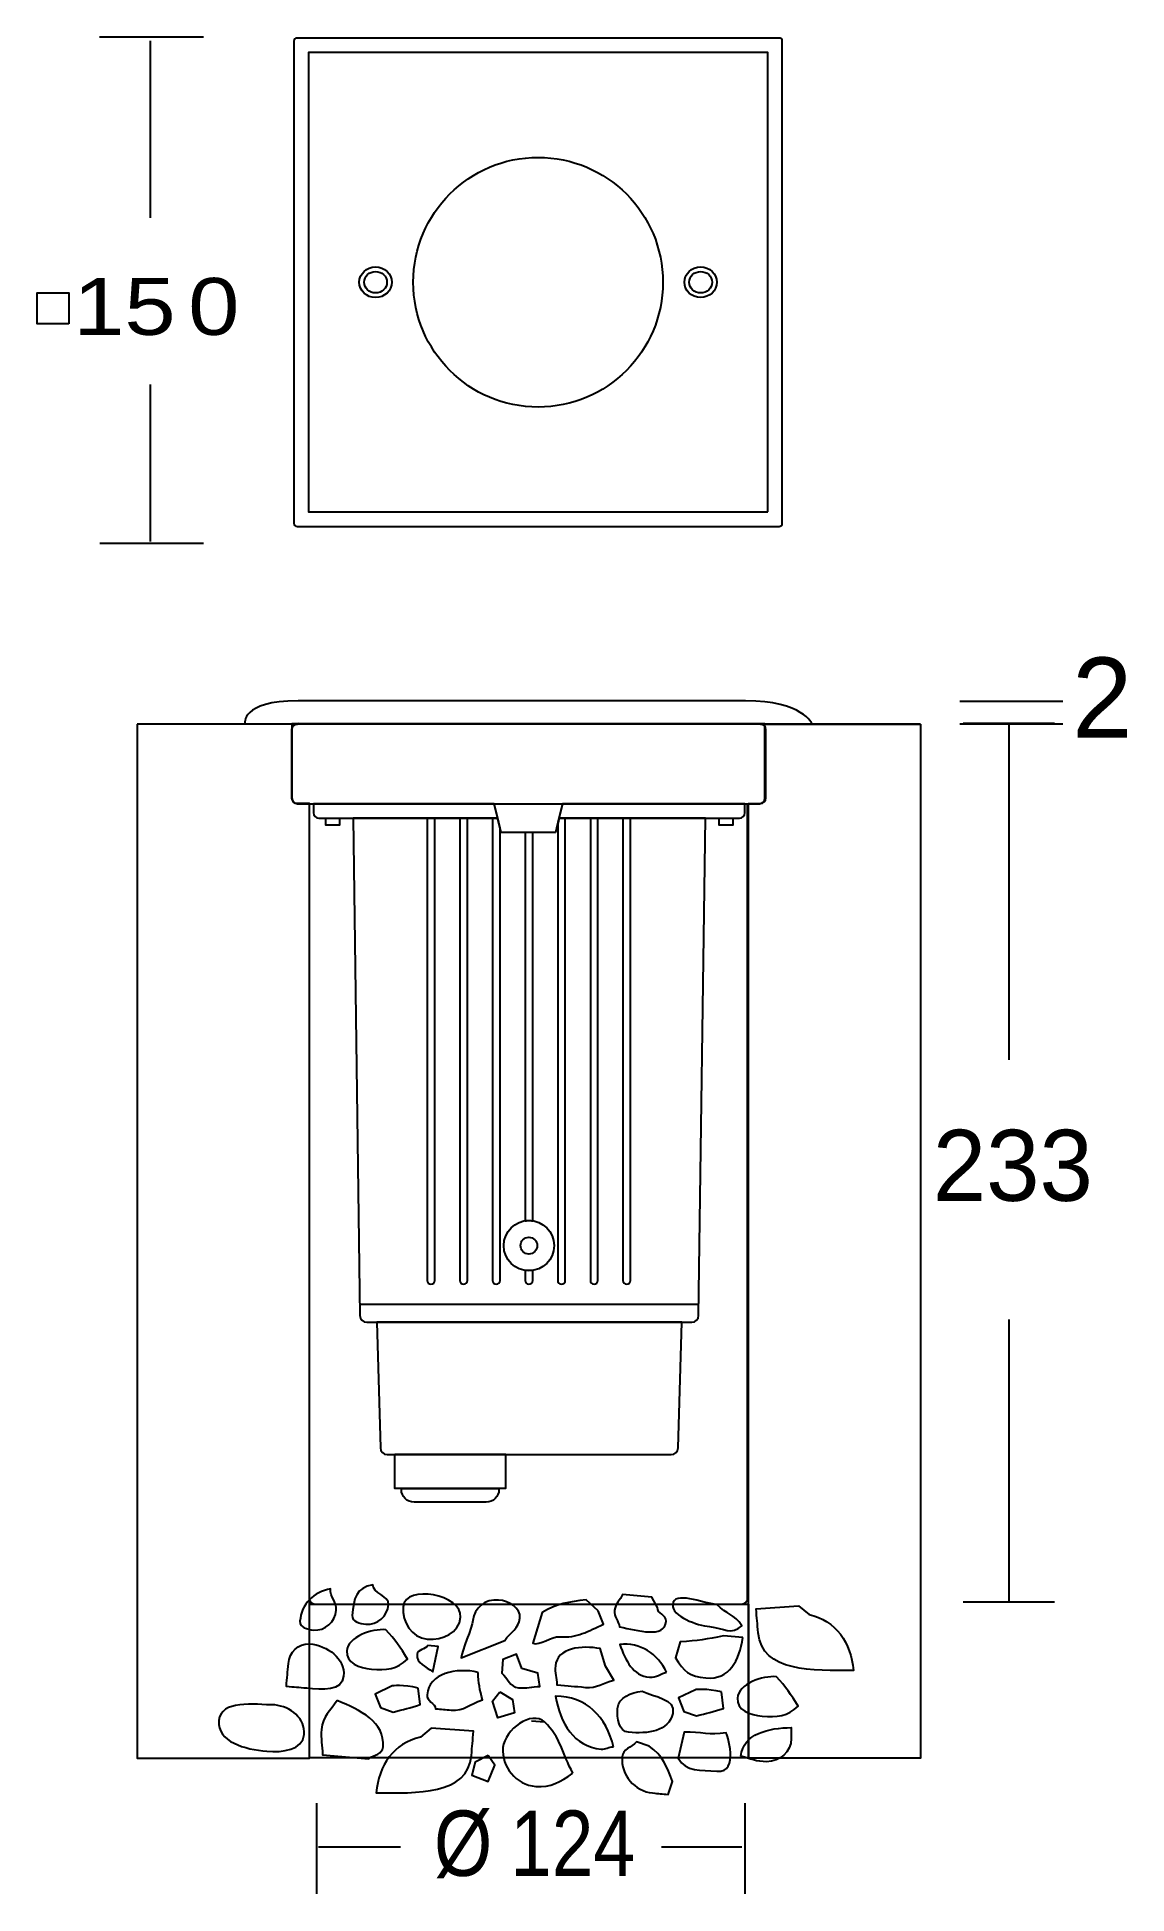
# Model space of a CAD drawing. Extents: x 39 to 156, y 58 to 257.
import ezdxf

# ---------------------------------------------------------------- set-up
doc = ezdxf.new("R2010")
doc.units = 0
doc.layers.add('LIVELLO_1', color=160, linetype='Continuous')
doc.styles.add('STD', font='txt')

# ---------------------------------------------------------------- blocks, each defined once
blk = doc.blocks.new('AI9-BLK3')
at = {"layer": 'LIVELLO_1', "color": 7}
for points in [[(-42.11, 55.04), (-42.11, 55.04), (-24.87, 55.04), (-24.87, 55.04), (-25.2, 55.04), (-25.46, 54.78), (-25.46, 54.46), (-25.46, 54.46), (-25.46, 47.06), (-25.46, 47.06), (-25.46, 46.74), (-25.2, 46.48), (-24.87, 46.48), (-24.87, 46.48), (-23.58, 46.48), (-23.58, 46.48), (-23.58, 46.48), (-23.59, -56.27), (-23.59, -56.27), (-23.59, -56.27), (-42.11, -56.27), (-42.11, -56.27), (-42.11, -56.27), (-42.11, 55.04), (-42.11, 55.04)], [(42.22, 55.04), (42.22, 55.04), (24.98, 55.04), (24.98, 55.04), (25.3, 55.04), (25.57, 54.78), (25.57, 54.46), (25.57, 54.46), (25.57, 47.06), (25.57, 47.06), (25.57, 46.74), (25.3, 46.48), (24.98, 46.48), (24.98, 46.48), (23.69, 46.48), (23.69, 46.48), (23.69, 46.48), (23.69, -56.27), (23.69, -56.27), (23.69, -56.27), (42.22, -56.27), (42.22, -56.27), (42.22, -56.27), (42.22, 55.04), (42.22, 55.04)]]:
    blk.add_open_spline(points, degree=3, knots=[0, 0, 0, 0, 1, 1, 1, 2, 2, 2, 3, 3, 3, 4, 4, 4, 5, 5, 5, 6, 6, 6, 7, 7, 7, 8, 8, 8, 8], dxfattribs=at)
blk = doc.blocks.new('AI9-BLK2')
at = {"layer": 'LIVELLO_1', "color": 7}
blk.add_line((-0.49, -3.37), (0.91, -3.49), dxfattribs=at)
for points in [[(-3.9, -0.26), (-2.55, -1.08), (-2.33, -2.51), (-4.14, -3.05), (-4.69, -1.25)], [(-5.16, -7.11), (-6.56, -7.81), (-6.91, -9.21), (-5.16, -9.91), (-4.45, -8.16)]]:
    blk.add_lwpolyline(points, close=True, dxfattribs=at)
for points, knots in [([(-21.52, 8.54), (-21.63, 7.27), (-22.7, 6.29), (-23.97, 6.4), (-24.63, 6.46), (-25.49, 6.68), (-25.43, 7.34), (-25.27, 9.22), (-23.97, 10.49), (-22.14, 10.84), (-22.22, 9.92), (-21.44, 9.45), (-21.52, 8.54)], [0, 0, 0, 0, 1, 1, 1, 2, 2, 2, 3, 3, 3, 4, 4, 4, 4]), ([(-15.89, 9.15), (-16, 7.89), (-17.07, 6.91), (-18.34, 7.02), (-19, 7.08), (-19.86, 7.3), (-19.8, 7.96), (-19.63, 9.84), (-19.41, 10.93), (-17.58, 11.28), (-17.66, 10.37), (-15.81, 10.07), (-15.89, 9.15)], [0, 0, 0, 0, 1, 1, 1, 2, 2, 2, 3, 3, 3, 4, 4, 4, 4]), ([(-8.14, 7.77), (-8.28, 6.1), (-10.05, 5.28), (-11.73, 5.43), (-13.42, 5.58), (-14.45, 7.25), (-14.31, 8.92), (-14.09, 11.36), (-7.92, 10.21), (-8.14, 7.77)], [0, 0, 0, 0, 1, 1, 1, 2, 2, 2, 3, 3, 3, 3]), ([(13.06, 8.84), (13, 8.14), (14.05, 8.05), (13.99, 7.35), (13.82, 5.43), (10.91, 6.39), (8.99, 6.73), (8.87, 7.36), (8.38, 7.84), (8.45, 8.54), (8.51, 9.23), (9.07, 9.62), (9.3, 10.22), (9.3, 10.22), (12.45, 9.94), (12.45, 9.94), (12.45, 9.94), (13.06, 8.84), (13.06, 8.84)], [0, 0, 0, 0, 1, 1, 1, 2, 2, 2, 3, 3, 3, 4, 4, 4, 5, 5, 5, 6, 6, 6, 6]), ([(19.46, 9.14), (20.5, 8.08), (21.34, 8.12), (22.15, 6.87), (21.03, 5.8), (20.25, 6.63), (18.67, 6.77), (17.39, 6.88), (14.58, 7.87), (14.7, 9.14), (14.83, 10.66), (17.93, 9.27), (19.46, 9.14)], [0, 0, 0, 0, 1, 1, 1, 2, 2, 2, 3, 3, 3, 4, 4, 4, 4]), ([(-1.75, 7.68), (-1.85, 6.54), (-2.77, 6.18), (-3.38, 5.27), (-3.38, 5.27), (-8.08, 3.42), (-8.08, 3.42), (-8.02, 4.11), (-6.87, 6.72), (-6.81, 7.41), (-6.69, 8.81), (-5.45, 9.75), (-4.05, 9.63), (-2.91, 9.53), (-1.65, 8.81), (-1.75, 7.68)], [0, 0, 0, 0, 1, 1, 1, 2, 2, 2, 3, 3, 3, 4, 4, 4, 5, 5, 5, 5]), ([(6.68, 8.48), (6.68, 8.48), (7.26, 7.02), (7.26, 7.02), (5.6, 6.29), (4.39, 5.51), (2.55, 5.67), (1.67, 5.75), (0.4, 4.67), (-0.37, 4.99), (-0.37, 4.99), (0.66, 8.3), (0.66, 8.3), (2.15, 9.22), (3.58, 9.44), (5.37, 9.64), (5.37, 9.64), (6.68, 8.48), (6.68, 8.48)], [0, 0, 0, 0, 1, 1, 1, 2, 2, 2, 3, 3, 3, 4, 4, 4, 5, 5, 5, 6, 6, 6, 6]), ([(28.25, 9.01), (28.25, 9.01), (23.68, 8.7), (23.68, 8.7), (23.77, 7.66), (23.82, 7.13), (23.91, 6.09), (24.29, 1.82), (29.83, 2.04), (34.16, 2.06), (33.89, 5.03), (32.27, 7.43), (29.39, 8.06), (29.39, 8.06), (28.25, 9.01), (28.25, 9.01)], [0, 0, 0, 0, 1, 1, 1, 2, 2, 2, 3, 3, 3, 4, 4, 4, 5, 5, 5, 5]), ([(-16.18, 6.43), (-15.14, 5.38), (-14.66, 4.52), (-13.84, 3.27), (-14.96, 2.19), (-16.16, 2.04), (-17.74, 2.18), (-19.01, 2.29), (-20.5, 2.88), (-20.39, 4.15), (-20.26, 5.67), (-17.71, 6.57), (-16.18, 6.43)], [0, 0, 0, 0, 1, 1, 1, 2, 2, 2, 3, 3, 3, 4, 4, 4, 4]), ([(-24.43, 4.91), (-25.61, 5.01), (-26.57, 3.97), (-26.67, 2.81), (-26.76, 1.84), (-26.81, 1.28), (-26.89, 0.32), (-26.02, 0.24), (-25.57, 0.2), (-24.7, 0.13), (-23.07, -0.01), (-20.87, -0.2), (-20.73, 1.42), (-20.56, 3.39), (-22.44, 4.73), (-24.43, 4.91)], [0, 0, 0, 0, 1, 1, 1, 2, 2, 2, 3, 3, 3, 4, 4, 4, 5, 5, 5, 5]), ([(-11.67, 4.74), (-11.67, 4.74), (-10.54, 4.64), (-10.54, 4.64), (-10.54, 4.64), (-11.13, 1.89), (-11.13, 1.89), (-11.87, 2.48), (-12.9, 2.83), (-12.82, 3.79), (-12.77, 4.31), (-11.89, 4.32), (-11.67, 4.74)], [0, 0, 0, 0, 1, 1, 1, 2, 2, 2, 3, 3, 3, 4, 4, 4, 4]), ([(7.45, 2.51), (7.45, 2.51), (8.38, 1.02), (8.38, 1.02), (7.21, 0.69), (6.54, 0.13), (5.31, 0.23), (4.09, 0.34), (3.47, 0.4), (2.24, 0.5), (2.23, 1.3), (2, 1.75), (2.07, 2.53), (2.25, 4.54), (4.91, 4.75), (6.91, 4.4), (6.91, 4.4), (7.45, 2.51), (7.45, 2.51)], [0, 0, 0, 0, 1, 1, 1, 2, 2, 2, 3, 3, 3, 4, 4, 4, 5, 5, 5, 6, 6, 6, 6]), ([(14.04, 1.86), (13.41, 1.73), (12.93, 1.25), (12.22, 1.31), (10.39, 1.47), (9.65, 3.11), (9, 4.84), (11.23, 5.08), (13.07, 3.87), (14.04, 1.86)], [0, 0, 0, 0, 1, 1, 1, 2, 2, 2, 3, 3, 3, 3]), ([(22.27, 5.6), (21.88, 3.08), (20.81, 1.02), (18.27, 1.24), (16.52, 1.4), (15.86, 1.94), (15.02, 3.42), (15.02, 3.42), (15.52, 5.13), (15.52, 5.13), (17.39, 5.23), (18.37, 5.41), (20.17, 5.78), (20.17, 5.78), (22.27, 5.6), (22.27, 5.6)], [0, 0, 0, 0, 1, 1, 1, 2, 2, 2, 3, 3, 3, 4, 4, 4, 5, 5, 5, 5]), ([(-6.24, 1.84), (-6.25, 0.7), (-6.05, -0.02), (-5.79, -1.1), (-7.16, -1.59), (-7.75, -2.33), (-9.16, -2.21), (-9.77, -2.16), (-10.21, -2.12), (-10.82, -2.07), (-10.86, -1.45), (-11.81, -1.28), (-11.75, -0.58), (-11.54, 1.77), (-8.58, 2.39), (-6.24, 1.84)], [0, 0, 0, 0, 1, 1, 1, 2, 2, 2, 3, 3, 3, 4, 4, 4, 5, 5, 5, 5]), ([(-1.54, 2.25), (-1.54, 2.25), (0.19, 1.75), (0.19, 1.75), (0.19, 1.75), (0.41, 0.33), (0.41, 0.33), (-0.47, 0.32), (-1.02, 0.1), (-1.89, 0.18), (-2.86, 0.26), (-3.04, 1.24), (-3.7, 1.74), (-3.7, 1.74), (-3.57, 3.22), (-3.57, 3.22), (-3.57, 3.22), (-2.11, 3.79), (-2.11, 3.79), (-2.11, 3.79), (-1.54, 2.25), (-1.54, 2.25)], [0, 0, 0, 0, 1, 1, 1, 2, 2, 2, 3, 3, 3, 4, 4, 4, 5, 5, 5, 6, 6, 6, 7, 7, 7, 7]), ([(-12.69, 0.15), (-12.69, 0.15), (-12.49, -1.62), (-12.49, -1.62), (-13.58, -1.97), (-14.3, -2.17), (-15.39, -2.43), (-15.39, -2.43), (-16.76, -1.95), (-16.76, -1.95), (-16.76, -1.95), (-17.34, -0.5), (-17.34, -0.5), (-17.34, -0.5), (-15.49, 0.39), (-15.49, 0.39), (-15.49, 0.39), (-14.33, 0.55), (-12.69, 0.15)], [0, 0, 0, 0, 1, 1, 1, 2, 2, 2, 3, 3, 3, 4, 4, 4, 5, 5, 5, 6, 6, 6, 6]), ([(19.97, -0.27), (19.97, -0.27), (20.17, -2.04), (20.17, -2.04), (19.08, -2.38), (18.35, -2.58), (17.27, -2.84), (17.27, -2.84), (15.9, -2.37), (15.9, -2.37), (15.9, -2.37), (15.32, -0.91), (15.32, -0.91), (15.32, -0.91), (17.17, -0.02), (17.17, -0.02), (17.17, -0.02), (18.33, 0.14), (19.97, -0.27)], [0, 0, 0, 0, 1, 1, 1, 2, 2, 2, 3, 3, 3, 4, 4, 4, 5, 5, 5, 6, 6, 6, 6]), ([(25.88, 1.37), (26.92, 0.31), (27.41, -0.55), (28.22, -1.79), (27.1, -2.87), (25.9, -3.02), (24.32, -2.88), (23.05, -2.77), (21.56, -2.18), (21.67, -0.92), (21.8, 0.6), (24.35, 1.51), (25.88, 1.37)], [0, 0, 0, 0, 1, 1, 1, 2, 2, 2, 3, 3, 3, 4, 4, 4, 4]), ([(-28.15, -1.67), (-26.41, -1.82), (-24.83, -3.13), (-24.98, -4.85), (-25.13, -6.53), (-27.31, -6.79), (-28.99, -6.65), (-31.34, -6.45), (-34.36, -5.67), (-34.15, -3.34), (-33.95, -1.11), (-30.4, -1.62), (-28.15, -1.67)], [0, 0, 0, 0, 1, 1, 1, 2, 2, 2, 3, 3, 3, 4, 4, 4, 4]), ([(-21.43, -1.2), (-18.96, -2.2), (-16.25, -3.49), (-16.48, -6.19), (-16.55, -6.98), (-17.44, -6.99), (-18.01, -7.46), (-18.01, -7.46), (-23, -7.03), (-23, -7.03), (-23, -5.98), (-23.21, -5.34), (-23.12, -4.3), (-22.99, -2.9), (-22.14, -2.28), (-21.43, -1.2)], [0, 0, 0, 0, 1, 1, 1, 2, 2, 2, 3, 3, 3, 4, 4, 4, 5, 5, 5, 5]), ([(8.33, -6.19), (7.8, -6.14), (7.51, -6.47), (6.99, -6.42), (4.09, -6.17), (2.56, -3.58), (2.1, -0.73), (5.37, -0.66), (7.56, -2.96), (8.33, -6.19)], [0, 0, 0, 0, 1, 1, 1, 2, 2, 2, 3, 3, 3, 3]), ([(11.41, -0.17), (10.24, -0.34), (8.87, -0.83), (8.77, -2.05), (8.68, -3.09), (8.9, -4.52), (9.96, -4.61), (11.97, -4.79), (14.29, -4.55), (14.73, -2.57), (15.04, -1.02), (12.76, -0.82), (11.41, -0.17)], [0, 0, 0, 0, 1, 1, 1, 2, 2, 2, 3, 3, 3, 4, 4, 4, 4]), ([(3.96, -9.02), (2.55, -9.95), (1.62, -10.57), (-0.05, -10.43), (-2.15, -10.25), (-3.75, -8.35), (-3.57, -6.26), (-3.39, -4.26), (-0.47, -2.23), (0.91, -3.49), (2.62, -5.13), (2.82, -6.9), (3.96, -9.02)], [0, 0, 0, 0, 1, 1, 1, 2, 2, 2, 3, 3, 3, 4, 4, 4, 4]), ([(-11.3, -4.18), (-11.3, -4.18), (-6.74, -4.49), (-6.74, -4.49), (-6.83, -5.54), (-6.88, -6.06), (-6.97, -7.11), (-7.34, -11.37), (-12.89, -11.16), (-17.21, -11.13), (-16.95, -8.17), (-15.33, -5.76), (-12.45, -5.14), (-12.45, -5.14), (-11.3, -4.18), (-11.3, -4.18)], [0, 0, 0, 0, 1, 1, 1, 2, 2, 2, 3, 3, 3, 4, 4, 4, 5, 5, 5, 5]), ([(12.18, -6.11), (13.6, -7.11), (14.11, -8.29), (14.67, -9.92), (14.67, -9.92), (14.2, -11.29), (14.2, -11.29), (13.59, -11.24), (13.15, -11.2), (12.54, -11.14), (10.61, -10.98), (9.09, -9.17), (9.26, -7.26), (9.33, -6.39), (10.23, -6.29), (10.81, -5.64), (10.81, -5.64), (12.18, -6.11), (12.18, -6.11)], [0, 0, 0, 0, 1, 1, 1, 2, 2, 2, 3, 3, 3, 4, 4, 4, 5, 5, 5, 6, 6, 6, 6]), ([(19.46, -8.8), (17.71, -8.64), (16.13, -8.89), (15.29, -7.41), (15.29, -7.41), (15.93, -4.6), (15.93, -4.6), (17.79, -4.5), (18.66, -5.02), (20.46, -4.65), (20.46, -4.65), (22, -9.01), (19.46, -8.8)], [0, 0, 0, 0, 1, 1, 1, 2, 2, 2, 3, 3, 3, 4, 4, 4, 4]), ([(22.05, -7.17), (23.07, -7.47), (23.74, -7.78), (24.81, -7.78), (26.25, -7.78), (27.47, -6.71), (27.47, -5.28), (27.47, -4.82), (27.42, -4.57), (27.47, -4.11), (25.07, -4.11), (22.25, -4.77), (22.05, -7.17)], [0, 0, 0, 0, 1, 1, 1, 2, 2, 2, 3, 3, 3, 4, 4, 4, 4])]:
    blk.add_open_spline(points, degree=3, knots=knots, dxfattribs=at)
blk = doc.blocks.new('AI9-BLK1')
at = {"layer": 'LIVELLO_1', "color": 7}
for p, q in [((-40.73, 100.29), (-51.9, 100.29)), ((21.25, 100.19), (-30.63, 100.19)), ((-46.46, 99.89), (-46.46, 80.84)), ((-30.98, 99.84), (-30.98, 47.96)), ((21.6, 47.96), (21.6, 99.84)), ((-46.46, 62.9), (-46.46, 45.98)), ((-30.63, 47.61), (21.25, 47.61)), ((-40.73, 45.77), (-51.89, 45.77)), ((40.7, 28.79), (51.8, 28.79)), ((-47.85, 26.35), (36.48, 26.35)), ((40.7, 26.35), (51.8, 26.35)), ((41.09, 26.43), (50.92, 26.43)), ((46.01, 26.43), (46.01, -9.81)), ((-23.86, -36.12), (12.53, -36.12)), ((46.01, -37.76), (46.01, -68.15)), ((41.09, -68.15), (50.92, -68.15)), ((-28.52, -99.59), (-28.52, -89.82)), ((17.59, -99.59), (17.59, -89.82)), ((-19.51, -94.57), (-28.33, -94.57)), ((17.24, -94.57), (8.61, -94.57))]:
    blk.add_line(p, q, dxfattribs=at)
blk.add_lwpolyline([(20.05, 49.17), (20.05, 98.64), (-29.42, 98.64), (-29.42, 49.17), (20.05, 49.17)], dxfattribs=at)
for points in [[(-55.21, 69.42), (-58.63, 69.42), (-58.63, 72.75), (-55.21, 72.75)], [(-27.54, 16.2), (-26.08, 16.2), (-26.08, 15.46), (-27.54, 15.46)], [(-9.41, 17.76), (-2.07, 17.76), (-2.81, 14.65), (-8.68, 14.65)], [(14.79, 16.2), (16.26, 16.2), (16.26, 15.46), (14.79, 15.46)], [(-20.12, -52.24), (-8.19, -52.24), (-8.19, -55.96), (-20.12, -55.96)], [(-29.32, -68.41), (17.96, -68.41), (17.96, -84.96), (-29.32, -84.96)]]:
    blk.add_lwpolyline(points, close=True, dxfattribs=at)
for centre, radius in [((-4.69, 73.9), 13.44), ((-5.68, -29.81), 2.71), ((-5.68, -29.81), 0.903)]:
    blk.add_circle(centre, radius, dxfattribs=at)
for centre, major_axis, ratio in [((-22.19, 73.9), (-1.75, 0), 0.940739), ((-22.19, 73.9), (-1.23, 0), 0.940593), ((12.81, 73.9), (-1.75, 0), 0.939443), ((12.81, 73.9), (-1.23, 0), 0.940329)]:
    blk.add_ellipse(centre, major_axis=major_axis, ratio=ratio, dxfattribs=at)
for points in [[(-30.63, 100.19), (-30.82, 100.19), (-30.98, 100.04), (-30.98, 99.84)], [(21.6, 99.84), (21.6, 100.04), (21.45, 100.19), (21.25, 100.19)], [(-30.98, 47.96), (-30.98, 47.77), (-30.82, 47.61), (-30.63, 47.61)], [(21.25, 47.61), (21.45, 47.61), (21.6, 47.77), (21.6, 47.96)]]:
    blk.add_open_spline(points, degree=3, dxfattribs=at)
for points, knots in [([(-30.54, 26.42), (-30.54, 26.42), (-30.54, 26.35), (-30.54, 26.35), (-30.54, 26.35), (-36.27, 26.35), (-36.27, 26.35), (-36.27, 26.35), (-36.7, 28.84), (-30.54, 28.84), (-30.54, 28.84), (17.64, 28.84), (17.64, 28.84), (23.81, 28.84), (24.81, 26.35), (24.81, 26.35), (24.81, 26.35), (-30.54, 26.42), (-30.54, 26.42)], [0, 0, 0, 0, 1, 1, 1, 2, 2, 2, 3, 3, 3, 4, 4, 4, 5, 5, 5, 6, 6, 6, 6]), ([(19.73, 26.35), (19.73, 26.35), (19.73, 18.35), (19.73, 18.35), (19.73, 18.02), (19.47, 17.76), (19.15, 17.76), (19.15, 17.76), (-30.61, 17.76), (-30.61, 17.76), (-30.93, 17.76), (-31.19, 18.02), (-31.19, 18.35), (-31.19, 18.35), (-31.19, 26.35), (-31.19, 26.35), (-31.19, 26.35), (19.73, 26.35), (19.73, 26.35)], [0, 0, 0, 0, 1, 1, 1, 2, 2, 2, 3, 3, 3, 4, 4, 4, 5, 5, 5, 6, 6, 6, 6]), ([(17.83, 17.76), (17.83, 17.76), (17.83, -67.85), (17.83, -67.85), (17.83, -68.17), (17.56, -68.43), (17.24, -68.43), (17.24, -68.43), (-28.7, -68.43), (-28.7, -68.43), (-29.02, -68.43), (-29.29, -68.17), (-29.29, -67.85), (-29.29, -67.85), (-29.29, 17.76), (-29.29, 17.76)], [0, 0, 0, 0, 1, 1, 1, 2, 2, 2, 3, 3, 3, 4, 4, 4, 5, 5, 5, 5]), ([(-28.28, 16.2), (-28.6, 16.2), (-28.87, 16.46), (-28.87, 16.78), (-28.87, 16.78), (-28.87, 17.76), (-28.87, 17.76), (-28.87, 17.76), (-9.41, 17.76), (-9.41, 17.76), (-9.41, 17.76), (-9.04, 16.2), (-9.04, 16.2), (-9.04, 16.2), (-28.28, 16.2), (-28.28, 16.2)], [0, 0, 0, 0, 1, 1, 1, 2, 2, 2, 3, 3, 3, 4, 4, 4, 5, 5, 5, 5]), ([(5.26, 16.2), (5.26, 16.2), (13.32, 16.2), (13.32, 16.2), (13.32, 16.2), (12.59, -37.33), (12.59, -37.33), (12.59, -37.74), (12.26, -38.06), (11.85, -38.06), (11.85, -38.06), (-23.14, -38.06), (-23.14, -38.06), (-23.55, -38.06), (-23.88, -37.74), (-23.88, -37.33), (-23.88, -37.33), (-24.61, 16.2), (-24.61, 16.2), (-24.61, 16.2), (-16.63, 16.2), (-16.63, 16.2), (-16.63, 16.2), (-9.04, 16.2), (-9.04, 16.2), (-9.04, 16.2), (-8.68, 14.65), (-8.68, 14.65), (-8.68, 14.65), (-2.81, 14.65), (-2.81, 14.65), (-2.81, 14.65), (-2.44, 16.2), (-2.44, 16.2), (-2.44, 16.2), (5.26, 16.2), (5.26, 16.2)], [0, 0, 0, 0, 1, 1, 1, 2, 2, 2, 3, 3, 3, 4, 4, 4, 5, 5, 5, 6, 6, 6, 7, 7, 7, 8, 8, 8, 9, 9, 9, 10, 10, 10, 11, 11, 11, 12, 12, 12, 12]), ([(-15.81, 16.2), (-15.81, 16.2), (-15.81, -33.56), (-15.81, -33.56), (-15.81, -33.78), (-15.99, -33.95), (-16.23, -33.95), (-16.45, -33.95), (-16.63, -33.78), (-16.63, -33.56), (-16.63, -33.56), (-16.63, 16.2), (-16.63, 16.2), (-16.63, 16.2), (-15.81, 16.2), (-15.81, 16.2)], [0, 0, 0, 0, 1, 1, 1, 2, 2, 2, 3, 3, 3, 4, 4, 4, 5, 5, 5, 5]), ([(-12.3, 16.2), (-12.3, 16.2), (-12.3, -33.56), (-12.3, -33.56), (-12.3, -33.78), (-12.48, -33.95), (-12.72, -33.95), (-12.94, -33.95), (-13.12, -33.78), (-13.12, -33.56), (-13.12, -33.56), (-13.12, 16.2), (-13.12, 16.2), (-13.12, 16.2), (-12.3, 16.2), (-12.3, 16.2)], [0, 0, 0, 0, 1, 1, 1, 2, 2, 2, 3, 3, 3, 4, 4, 4, 5, 5, 5, 5]), ([(-8.79, 15.09), (-8.79, 15.09), (-8.79, -33.56), (-8.79, -33.56), (-8.79, -33.78), (-8.96, -33.95), (-9.21, -33.95), (-9.43, -33.95), (-9.6, -33.78), (-9.6, -33.56), (-9.6, -33.56), (-9.6, 16.2), (-9.6, 16.2), (-9.6, 16.2), (-9.06, 16.2), (-9.06, 16.2), (-9.06, 16.2), (-8.79, 15.09), (-8.79, 15.09)], [0, 0, 0, 0, 1, 1, 1, 2, 2, 2, 3, 3, 3, 4, 4, 4, 5, 5, 5, 6, 6, 6, 6]), ([(-1.76, 16.2), (-1.76, 16.2), (-1.76, -33.56), (-1.76, -33.56), (-1.76, -33.78), (-1.94, -33.95), (-2.18, -33.95), (-2.4, -33.95), (-2.58, -33.78), (-2.58, -33.56), (-2.58, -33.56), (-2.58, 15.55), (-2.58, 15.55), (-2.58, 15.55), (-2.42, 16.2), (-2.42, 16.2), (-2.42, 16.2), (-1.76, 16.2), (-1.76, 16.2)], [0, 0, 0, 0, 1, 1, 1, 2, 2, 2, 3, 3, 3, 4, 4, 4, 5, 5, 5, 6, 6, 6, 6]), ([(-2.07, 17.76), (-2.07, 17.76), (17.58, 17.76), (17.58, 17.76), (17.58, 17.76), (17.58, 16.78), (17.58, 16.78), (17.58, 16.46), (17.31, 16.2), (16.99, 16.2), (16.99, 16.2), (-2.44, 16.2), (-2.44, 16.2), (-2.44, 16.2), (-2.07, 17.76), (-2.07, 17.76)], [0, 0, 0, 0, 1, 1, 1, 2, 2, 2, 3, 3, 3, 4, 4, 4, 5, 5, 5, 5]), ([(1.75, 16.2), (1.75, 16.2), (1.75, -33.56), (1.75, -33.56), (1.75, -33.78), (1.57, -33.95), (1.33, -33.95), (1.11, -33.95), (0.94, -33.78), (0.94, -33.56), (0.94, -33.56), (0.94, 16.2), (0.94, 16.2), (0.94, 16.2), (1.75, 16.2), (1.75, 16.2)], [0, 0, 0, 0, 1, 1, 1, 2, 2, 2, 3, 3, 3, 4, 4, 4, 5, 5, 5, 5]), ([(5.26, 16.2), (5.26, 16.2), (5.26, -33.56), (5.26, -33.56), (5.26, -33.78), (5.09, -33.95), (4.84, -33.95), (4.62, -33.95), (4.45, -33.78), (4.45, -33.56), (4.45, -33.56), (4.45, 16.2), (4.45, 16.2), (4.45, 16.2), (5.26, 16.2), (5.26, 16.2)], [0, 0, 0, 0, 1, 1, 1, 2, 2, 2, 3, 3, 3, 4, 4, 4, 5, 5, 5, 5]), ([(-5.27, 14.65), (-5.27, 14.65), (-5.27, -27.14), (-5.27, -27.14), (-5.41, -27.12), (-5.54, -27.11), (-5.68, -27.11), (-5.82, -27.11), (-5.96, -27.12), (-6.09, -27.14), (-6.09, -27.14), (-6.09, 14.65), (-6.09, 14.65), (-6.09, 14.65), (-5.27, 14.65), (-5.27, 14.65)], [0, 0, 0, 0, 1, 1, 1, 2, 2, 2, 3, 3, 3, 4, 4, 4, 5, 5, 5, 5]), ([(-5.27, -32.47), (-5.27, -32.47), (-5.27, -33.56), (-5.27, -33.56), (-5.27, -33.78), (-5.45, -33.95), (-5.7, -33.95), (-5.91, -33.95), (-6.09, -33.78), (-6.09, -33.56), (-6.09, -33.56), (-6.09, -32.47), (-6.09, -32.47), (-5.96, -32.49), (-5.82, -32.5), (-5.68, -32.5), (-5.54, -32.5), (-5.41, -32.49), (-5.27, -32.47)], [0, 0, 0, 0, 1, 1, 1, 2, 2, 2, 3, 3, 3, 4, 4, 4, 5, 5, 5, 6, 6, 6, 6]), ([(10.78, -38.06), (10.78, -38.06), (10.39, -51.57), (10.39, -51.57), (10.39, -51.97), (10.06, -52.3), (9.65, -52.3), (9.65, -52.3), (-20.94, -52.3), (-20.94, -52.3), (-21.35, -52.3), (-21.67, -51.97), (-21.67, -51.57), (-21.67, -51.57), (-22.07, -38.06), (-22.07, -38.06), (-22.07, -38.06), (10.78, -38.06), (10.78, -38.06)], [0, 0, 0, 0, 1, 1, 1, 2, 2, 2, 3, 3, 3, 4, 4, 4, 5, 5, 5, 6, 6, 6, 6]), ([(-19.41, -55.96), (-19.41, -55.96), (-19.41, -56.06), (-19.41, -56.06), (-19.41, -56.82), (-18.8, -57.43), (-18.04, -57.43), (-18.04, -57.43), (-10.27, -57.43), (-10.27, -57.43), (-9.51, -57.43), (-8.9, -56.82), (-8.9, -56.06), (-8.9, -56.06), (-8.9, -55.96), (-8.9, -55.96), (-8.9, -55.96), (-19.41, -55.96), (-19.41, -55.96)], [0, 0, 0, 0, 1, 1, 1, 2, 2, 2, 3, 3, 3, 4, 4, 4, 5, 5, 5, 6, 6, 6, 6])]:
    blk.add_open_spline(points, degree=3, knots=knots, dxfattribs=at)
for name, p in [('AI9-BLK3', (-5.73, -28.7)), ('AI9-BLK2', (-4.9, -77.59))]:
    blk.add_blockref(name, p, dxfattribs=at)
at = {"layer": 'LIVELLO_1', "color": 7, "attachment_point": 1, "style": 'STD'}
for s, insert, char_height in [('\\fMyriad Roman|b0|i0;\\H6.1270;\\W1.21;\\C7;15', (-54.74, 74.36), 6.127), ('\\fMyriad Roman|b0|i0;\\H6.1270;\\W1.21;\\C7;0', (-42.36, 74.36), 6.127), ('\\fMyriad Roman|b0|i0;\\H8.6399;\\W1.01;\\C7;2', (52.8, 33.5), 8.6399), ('\\fMyriad Roman|b0|i0;\\H7.6493;\\W1.01;\\C7;233', (37.8, -17.34), 7.6493), ('\\fArial Narrow|b0|i0;\\H7.0361;\\C7;Ø', (-15.9, -90.62), 7.0361), ('\\fArial Narrow|b0|i0;\\H7.0361;\\C7;124', (-7.7, -90.62), 7.0361)]:
    blk.add_mtext(s, dxfattribs=dict(at, insert=insert, char_height=char_height))

msp = doc.modelspace()

# ---------------------------------------------------------------- block references
at = {"layer": 'LIVELLO_1', "color": 7}
msp.add_blockref('AI9-BLK1', (97.677242, 157.094632), dxfattribs=at)

doc.saveas('drawing.dxf')
